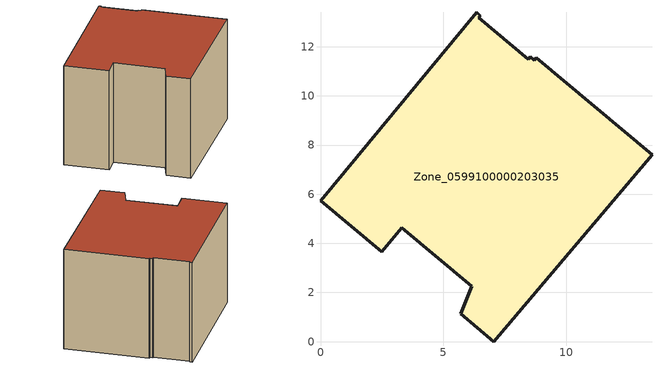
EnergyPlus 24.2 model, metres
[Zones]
Zone_0599100000203035
 floor ground (C_G): 13.49,7.6 7.06,0 5.7,1.13 6.16,2.26 3.31,4.63 2.5,3.65 0,5.73 6.35,13.4 6.51,13.27 6.44,13.18 8.45,11.5 8.53,11.59 8.7,11.45 8.77,11.55 z0
 wall outside (C_F): 0,5.73 2.5,3.65 3.31,4.63 6.16,2.26 5.7,1.13 7.06,0 13.49,7.6 8.77,11.55 8.7,11.45 8.53,11.59 8.45,11.5 6.44,13.18 6.51,13.27 6.35,13.4 0,5.73 z0:7.62
 roof outside (C_R): 3.31,4.63 6.16,2.26 5.7,1.13 7.06,0 13.49,7.6 8.77,11.55 8.7,11.45 8.53,11.59 8.45,11.5 6.44,13.18 6.51,13.27 6.35,13.4 0,5.73 2.5,3.65 z7.62
[BUILDING]
Pand.0599100000203035: North Axis=0; Terrain=City; Loads Convergence Tolerance Value=0.04; Temperature Convergence Tolerance Value=0.4; Solar Distribution=FullExterior; Maximum Number of Warmup Days=25; Minimum Number of Warmup Days=1
[Site:Location]
Rotterdam.The.Hague.AP_ZH_NLD Design_Conditions: Latitude=51.96; Longitude=4.45; Time Zone=1; Elevation=-4.5
[SITE:GROUNDTEMPERATURE:BUILDINGSURFACE]
18, 18, 18, 18, 18, 18, 18, 18, 18, 18, 18, 18
[MATERIAL] Thermal Absorptance=0.9; Solar Absorptance=0.7; Visible Absorptance=0.7
Name | Roughness | Thickness | Conductivity | Density | Specific Heat
G.TC.1946-1964 | MediumSmooth | 0.15 | 1 | 540 | 1210
F.TC.1946-1964 | Rough | 0.3 | 0.857143 | 1920 | 840
R.TC.1946-1964 | MediumRough | 0.2 | 0.235294 | 1500 | 1000
[CONSTRUCTION]
C_G: G.TC.1946-1964
C_F: F.TC.1946-1964
C_R: R.TC.1946-1964
[ZONE]
Zone_0599100000203035: Type=1; Multiplier=1; Ceiling Height=Autocalculate; Volume=Autocalculate; Floor Area=autocalculate; Part of Total Floor Area=Yes
[ZONEINFILTRATION:DESIGNFLOWRATE]
Infil_Zone_0599100000203035: Zone or ZoneList or Space or SpaceList=Zone_0599100000203035; Schedule=AlwaysOn; Design Flow Rate Calculation Method=Flow/Area; Flow Rate per Floor Area=0.003; Constant Term Coefficient=1; Temperature Term Coefficient=0; Velocity Term Coefficient=0; Velocity Squared Term Coefficient=0
[HVACTEMPLATE:ZONE:IDEALLOADSAIRSYSTEM]
Zone_0599100000203035: Maximum Heating Supply Air Temperature=50; Minimum Cooling Supply Air Temperature=13; Maximum Heating Supply Air Humidity Ratio=0.0156; Minimum Cooling Supply Air Humidity Ratio=0.0077; Heating Limit=NoLimit; Cooling Limit=NoLimit; Dehumidification Control Type=ConstantSensibleHeatRatio; Cooling Sensible Heat Ratio=0.7; Dehumidification Setpoint=60; Humidification Control Type=None; Humidification Setpoint=30; Outdoor Air Method=None; Outdoor Air Flow Rate per Person=0.00944; Outdoor Air Flow Rate per Zone Floor Area=0; Outdoor Air Flow Rate per Zone=0; Demand Controlled Ventilation Type=None; Outdoor Air Economizer Type=NoEconomizer; Heat Recovery Type=None; Sensible Heat Recovery Effectiveness=0.7; Latent Heat Recovery Effectiveness=0.65
[ZONECONTROL:THERMOSTAT]
ThermostatControl_Zone_0599100000203035: Zone or ZoneList=Zone_0599100000203035; Control Type Schedule=DualSetpointControlType; Control 1=Thermostat_Zone_0599100000203035; Temperature Difference Between Cutout And Setpoint=0
[THERMOSTATSETPOINT:DUALSETPOINT]
Thermostat_Zone_0599100000203035: Heating Setpoint Temperature Schedule=HeatingSetpoint_Zone_0599100000203035; Cooling Setpoint Temperature Schedule=CoolingSetpoint_Zone_0599100000203035
[SCHEDULE:COMPACT]
HeatingSetpoint_Zone_0599100000203035: Through: 12/31, For: AllDays, Until: 24:00, 21
CoolingSetpoint_Zone_0599100000203035: Through: 12/31, For: AllDays, Until: 24:00, 24
DualSetpointControlType: Through: 12/31, For: AllDays, Until: 24:00, 4
AlwaysOn: Through: 12/31, For: AllDays, Until: 24:00, 1
